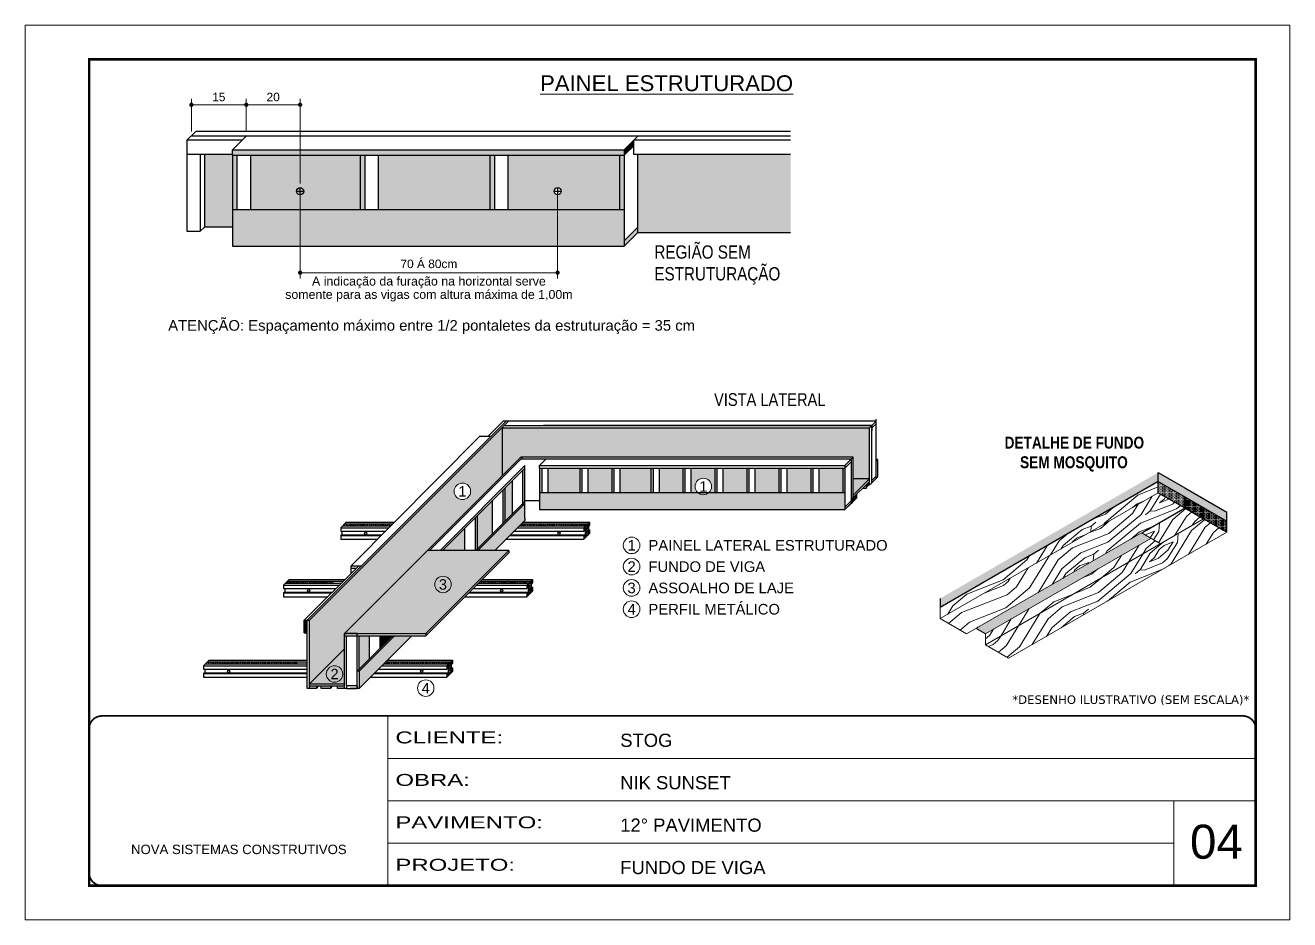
# Model space of a CAD drawing. Extents: x 1813 to 8067, y 422 to 2621.
# Drawn here: x 6568 to 8053, y 1571 to 2621 of the extents above; entities that cross this region are included whole.
import ezdxf
from ezdxf.enums import TextEntityAlignment as Align

# ---------------------------------------------------------------- set-up
doc = ezdxf.new("R2010")
doc.units = 0
doc.linetypes.add('CONTINUO', pattern=[0])
doc.linetypes.add('DASHED', pattern=[0.75, 0.5, -0.25])
for name, color, linetype, lineweight in [('CARIMBO', 255, 'Continuous', 9), ('Demarcação 1', 251, 'Continuous', 9), ('Folhas', 255, 'Continuous', 9), ('fundo', 100, 'Continuous', 9), ('Madeira', 126, 'Continuous', 18), ('SARRAFO DE PRESSAO', 251, 'DASHED', 9)]:
    doc.layers.add(name, color=color, linetype=linetype, lineweight=lineweight)
for name, color, linetype in [('COTA', 241, 'Continuous'), ('HACHURA MADEIRAS', 1, 'Continuous'), ('material do compensado', 7, 'Continuous'), ('texto', 7, 'Continuous')]:
    doc.layers.add(name, color=color, linetype=linetype)
doc.layers.add('Demarcação 2', color=7, linetype='Continuous', lineweight=9, true_color=0xe0e0e0)
doc.styles.add('ARIAL', font='arial.ttf')
doc.styles.add('CESAR1', font='arial.ttf', dxfattribs={"oblique": 15})
doc.styles.add('ROMANC', font='techb___.ttf', dxfattribs={"height": 2.5})
doc.styles.get("Standard").update_dxf_attribs({"font": 'arial.ttf'})
doc.styles.add('stylellllll', font='verdana.ttf', dxfattribs={"height": 2})
doc.styles.add('Tecnologia', font='')
doc.styles.add('texto', font='ARIALN.TTF')
doc.styles.get('Tecnologia').set_extended_font_data('Forgotten Futurist')
doc.dimstyles.new('1x', dxfattribs={"dimtxt": 10, "dimasz": 5, "dimexe": 7, "dimexo": 5, "dimgap": 4, "dimtad": 1, "dimdec": 1, "dimdsep": 46, "dimtxsty": 'Standard', "dimblk": 'DOT', "dimcen": 0.09, "dimclrd": 4, "dimclre": 4, "dimclrt": 2, "dimadec": 0, "dimazin": 2, "dimtfac": 1, "dimtdec": 1, "dimtmove": 0, "dimatfit": 3, "dimldrblk": 'DOT', "dimfxl": 1, "dimtolj": 1, "dimtzin": 0, "dimlwd": 9, "dimlwe": 9, "dimarcsym": 0})
pattern_1 = [(45, (4360.8015, 50259.9166), (0.99436891, 3.64601934), [4.6875, -0.9375, 0, -0.9375])]
pattern_2 = [(355, (-41765.87, -776.93), (111.07494, 93.20294), [5.12645, -97.40264]), (85, (-41721.89, -744.76), (-93.20294, 111.07494), [10.2529, -92.27619]), (40, (-41743.21, -753.18), (8.936, 102.13894), [7.24881, -21.74642, 7.24881, -14.497615, 50.751904, -43.50449]), (40, (-41771.43, -781.59), (8.936, 102.13894), [7.24983, -14.49967, 7.24983, -115.99871]), (40, (-41734.785, -774.504), (8.936, 102.13894), [7.24983, -137.7482]), (40, (-41725.02, -780.505), (8.936, 102.13894), [7.24983, -137.7482]), (40, (-41739.445, -768.95), (8.936, 102.13894), [7.24983, -137.7482]), (40, (-41744.105, -763.4), (8.936, 102.13894), [14.49967, -130.49838]), (40, (-41711.87, -689.03), (8.936, 102.13894), [14.49967, -130.49838]), (40, (-41753.87, -757.396), (8.936, 102.13894), [28.99933, -115.99871]), (40, (-41758.53, -751.84), (8.936, 102.13894), [28.99933, -115.99871]), (40, (-41689.46, -727.01), (8.936, 102.13894), [28.99933, -115.99871]), (40, (-41762.745, -741.18), (8.936, 102.13894), [21.7497, -123.24834]), (40, (-41781.83, -724.07), (8.936, 102.13894), [21.7497, -123.24834]), (40, (-41772.51, -735.18), (8.936, 102.13894), [21.7497, -123.24834]), (40, (-41703.44, -710.35), (8.936, 102.13894), [36.24951, -108.74853]), (40, (-41713.21, -704.35), (8.936, 102.13894), [36.24951, -108.74853]), (40, (-41705.23, -730.776), (8.936, 102.13894), [50.74931, -94.24873]), (21.56505, (-41754.766, -767.61), (102.138945, -8.936), [11.4631, -217.79893]), (21.56505, (-41731.657, -738.755), (102.138945, -8.936), [11.4631, -217.79893]), (21.56505, (-41737.658, -748.523), (102.138945, -8.936), [11.4631, -217.79893]), (21.56505, (-41760.766, -777.377), (102.138945, -8.936), [22.9262, -206.33583]), (21.56505, (-41736.317, -733.2), (102.138945, -8.936), [34.3893, -194.87273]), (21.56505, (-41746.084, -727.2), (102.138945, -8.936), [45.8524, -183.40963]), (21.56505, (-41755.85, -721.2), (102.138945, -8.936), [45.8524, -183.40963]), (21.56505, (-41768.49, -689.22), (102.138945, -8.936), [45.8524, -183.40963]), (21.56505, (-41769.385, -699.432), (102.138945, -8.936), [57.3155, -171.94653]), (21.56505, (-41765.17, -710.093), (102.138945, -8.936), [57.3155, -171.94653]), (58.43495, (-41732.997, -754.076), (8.936, 102.138945), [11.4631, -217.79893]), (58.43495, (-41749.21, -762.95), (8.936, 102.138945), [11.4631, -217.79893]), (58.43495, (-41765.873, -776.93), (8.936, 102.138945), [22.9262, -206.33583]), (58.43495, (-41733.89, -764.29), (8.936, 102.138945), [22.9262, -206.33583]), (58.43495, (-41776.534, -781.144), (8.936, 102.138945), [34.3893, -194.87273]), (58.43495, (-41786.748, -780.25), (8.936, 102.138945), [45.8524, -183.40963]), (58.43495, (-41694.376, -783.185), (8.936, 102.138945), [45.8524, -183.40963]), (58.43495, (-41729.23, -769.844), (8.936, 102.138945), [45.8524, -183.40963]), (58.43495, (-41709.697, -781.845), (8.936, 102.138945), [57.3155, -171.94653]), (58.43495, (-41719.464, -775.845), (8.936, 102.138945), [57.3155, -171.94653])]
pattern_3 = [(0, (-30873.356, -8530.8818), (0.82275303, 1.645506056), [0, -1.645506056])]

# ---------------------------------------------------------------- blocks, each defined once
blk = doc.blocks.new('9999999999')
at = {"color": 30, "linetype": 'CONTINUO'}
for p, q in [((98564.6, 34230.2), (98564.6, 34429.4)), ((98564.6, 34379.6), (99584, 34379.6)), ((98564.6, 34329.8), (99488, 34329.8)), ((99584, 34329.8), (99488, 34329.8)), ((99488, 34329.8), (99488, 34230.2)), ((98564.6, 34280), (99488, 34280))]:
    blk.add_line(p, q, dxfattribs=at)
at = {"color": 30, "linetype": 'CONTINUO', "const_width": 2}
blk.add_lwpolyline([(99584, 34230.2), (99584, 34414.4, 0.414214), (99569, 34429.4), (98229, 34429.4, 0.414214), (98214, 34414.4), (98214, 34245.2, 0.414214), (98229, 34230.2), (99584, 34230.2)], format="xyb", dxfattribs=at)
at = {"layer": 'Folhas'}
blk.add_lwpolyline([(98139, 34190.2), (99624, 34190.2), (99624, 35240.2), (98139, 35240.2)], close=True, dxfattribs=at)
at = {"layer": 'Folhas', "color": 30, "const_width": 3}
blk.add_lwpolyline([(98214, 34230.2), (99584, 34230.2), (99584, 35200.2), (98214, 35200.2)], close=True, dxfattribs=at)
at = {"color": 7, "linetype": 'Continuous', "ltscale": 5, "style": 'ARIAL'}
for s, height, p in [('STOG', 15.48, (98837.7, 34393.1)), ('NIK SUNSET', 15.48, (98837.7, 34343.3)), ('12° PAVIMENTO', 15.483, (98837.7, 34293.5)), ('NOVA SISTEMAS CONSTRUTIVOS', 11.059, (98263.2, 34267.2)), ('FUNDO DE VIGA', 15.483, (98837.7, 34243.7))]:
    blk.add_text(s, height=height, dxfattribs=at).set_placement(p)
at = {"layer": 'Folhas', "color": 7, "style": 'Tecnologia', "width": 1.5}
for s, p in [('CLIENTE:', (98573.7, 34397.2)), ('OBRA:', (98573.7, 34347.3)), ('PAVIMENTO:', (98573.7, 34297.5)), ('PROJETO:', (98573.7, 34247.7))]:
    blk.add_text(s, height=14, dxfattribs=at).set_placement(p)
blk = doc.blocks.new('_Dot')
at = {"color": 0, "linetype": 'ByBlock', "lineweight": -2}
blk.add_line((-0.5, 0), (-1, 0), dxfattribs=at)
at = {"color": 0, "linetype": 'ByBlock', "const_width": 0.5}
blk.add_lwpolyline([(-0.25, 0, 1), (0.25, 0, 1)], format="xyb", close=True, dxfattribs=at)
blk = doc.blocks.new('*D63')
at = {"layer": 'COTA', "color": 4, "lineweight": 9, "transparency": 16777216}
for p, q in [((6763.4, 2495.8), (6763.4, 2534.3)), ((6768.4, 2527.3), (6822.8, 2527.3)), ((6827.8, 2495.5), (6827.8, 2534.3))]:
    blk.add_line(p, q, dxfattribs=at)
at = {"layer": 'Defpoints', "color": 0, "transparency": 16777216}
for p in [(6827.8, 2527.3), (6763.4, 2490.8), (6827.8, 2490.5)]:
    blk.add_point(p, dxfattribs=at)
at = {"layer": 'COTA', "color": 4, "lineweight": 9, "transparency": 16777216, "xscale": 5, "yscale": 5, "zscale": 5, "rotation": 180}
blk.add_blockref('_Dot', (6763.4, 2527.3), dxfattribs=at)
at = {"layer": 'COTA', "color": 4, "lineweight": 9, "transparency": 16777216, "xscale": 5, "yscale": 5, "zscale": 5}
blk.add_blockref('_Dot', (6827.8, 2527.3), dxfattribs=at)
at = {"layer": 'COTA', "color": 2, "transparency": 16777216, "insert": (6795.6, 2536.4), "char_height": 10, "attachment_point": 5}
blk.add_mtext('\\A1;15', dxfattribs=at)
blk = doc.blocks.new('*D64')
at = {"layer": 'COTA', "color": 4, "lineweight": 9, "transparency": 16777216}
for p, q in [((6827.8, 2495.5), (6827.8, 2534.3)), ((6832.8, 2527.3), (6886.1, 2527.3)), ((6891.1, 2435), (6891.1, 2534.3))]:
    blk.add_line(p, q, dxfattribs=at)
at = {"layer": 'Defpoints', "color": 0, "transparency": 16777216}
for p in [(6891.1, 2527.3), (6827.8, 2490.5), (6891.1, 2430)]:
    blk.add_point(p, dxfattribs=at)
at = {"layer": 'COTA', "color": 4, "lineweight": 9, "transparency": 16777216, "xscale": 5, "yscale": 5, "zscale": 5, "rotation": 180}
blk.add_blockref('_Dot', (6827.8, 2527.3), dxfattribs=at)
at = {"layer": 'COTA', "color": 4, "lineweight": 9, "transparency": 16777216, "xscale": 5, "yscale": 5, "zscale": 5}
blk.add_blockref('_Dot', (6891.1, 2527.3), dxfattribs=at)
at = {"layer": 'COTA', "color": 2, "transparency": 16777216, "insert": (6859.4, 2536.4), "char_height": 10, "attachment_point": 5}
blk.add_mtext('\\A1;20', dxfattribs=at)
blk = doc.blocks.new('*D65')
at = {"layer": 'COTA', "color": 4, "lineweight": 9, "transparency": 16777216}
for p, q in [((6891.1, 2425), (6891.1, 2323.2)), ((7193.5, 2425), (7193.5, 2323.2)), ((6896.1, 2330.2), (7188.5, 2330.2))]:
    blk.add_line(p, q, dxfattribs=at)
at = {"layer": 'Defpoints', "color": 0, "transparency": 16777216}
for p in [(6891.1, 2430), (7193.5, 2430), (7193.5, 2330.2)]:
    blk.add_point(p, dxfattribs=at)
at = {"layer": 'COTA', "color": 4, "lineweight": 9, "transparency": 16777216, "xscale": 5, "yscale": 5, "zscale": 5, "rotation": 180}
blk.add_blockref('_Dot', (6891.1, 2330.2), dxfattribs=at)
at = {"layer": 'COTA', "color": 4, "lineweight": 9, "transparency": 16777216, "xscale": 5, "yscale": 5, "zscale": 5}
blk.add_blockref('_Dot', (7193.5, 2330.2), dxfattribs=at)
at = {"layer": 'COTA', "color": 2, "transparency": 16777216, "insert": (7042.3, 2340.5), "char_height": 10, "attachment_point": 5}
blk.add_mtext('\\A1;70 Á 80cm', dxfattribs=at)

msp = doc.modelspace()

# ---------------------------------------------------------------- hatches: boundary and pattern name
for points in [[(7282.99, 2479.25), (7282.99, 2485.62), (7271.64, 2474.37), (7271.64, 2467.99)], [(7114.04, 2404.28), (7119.37, 2404.28), (7119.37, 2467.99), (7114.04, 2467.99)], [(7559.89, 2080.93), (7559.89, 2085.13), (7555.67, 2080.93), (7555.67, 2076.74)], [(7544.73, 2070.08), (7538.75, 2064.15), (7538.75, 2059.96), (7544.73, 2065.89)], [(6899.5, 1922.11), (6895.84, 1922.11), (6895.84, 1907.25), (6899.5, 1907.25)]]:
    msp.add_hatch(color=256).paths.add_polyline_path(points)
at = {"linetype": 'ByBlock', "ltscale": 2}
for points in [[(6811.47, 2404.28), (6816.8, 2404.28), (6816.8, 2467.88), (6811.47, 2467.88)], [(7271.64, 2474.37), (6811.58, 2474.37), (6811.58, 2467.99), (7271.64, 2467.99)], [(6961.66, 2404.28), (6966.98, 2404.28), (6966.98, 2467.88), (6961.66, 2467.88)], [(7569.52, 2110.72), (7567.51, 2110.72), (7567.51, 2108.49)], [(7152.61, 2056.78), (7154.96, 2059.14), (7154.96, 2100.58), (7152.61, 2098.22)], [(7172.26, 2072.02), (7174.7, 2072.02), (7174.7, 2100.74), (7172.26, 2100.74)], [(7219.53, 2072.02), (7221.97, 2072.02), (7221.97, 2100.74), (7219.53, 2100.74)], [(7257.07, 2072.02), (7259.51, 2072.02), (7259.51, 2100.74), (7257.07, 2100.74)], [(7303, 2072.02), (7305.44, 2072.02), (7305.44, 2100.74), (7303, 2100.74)], [(7340.53, 2072.02), (7342.97, 2072.02), (7342.97, 2100.74), (7340.53, 2100.74)], [(7378.07, 2072.02), (7380.5, 2072.02), (7380.5, 2100.74), (7378.07, 2100.74)], [(7415.6, 2072.02), (7418.04, 2072.02), (7418.04, 2100.74), (7415.6, 2100.74)], [(7453.13, 2072.02), (7455.57, 2072.02), (7455.57, 2100.74), (7453.13, 2100.74)], [(7490.67, 2072.02), (7493.1, 2072.02), (7493.1, 2100.74), (7490.67, 2100.74)], [(7528.2, 2072.02), (7530.64, 2072.02), (7530.64, 2100.74), (7528.2, 2100.74)], [(7129.27, 2035.92), (7131.62, 2038.28), (7131.62, 2077.57), (7129.27, 2075.22)], [(7152.71, 2056.89), (7152.71, 2059.37), (7099.32, 2005.97), (7099.32, 2004.08), (7099.91, 2004.08)], [(7099.21, 2044.83), (7096.86, 2042.48), (7096.86, 2003.98), (7099.21, 2003.98)], [(7002.04, 1903.96), (6999.48, 1903.96), (6958.02, 1862.5), (6960.59, 1862.5)], [(6984.84, 1889.31), (6987.19, 1891.67), (6987.19, 1903.85), (6984.84, 1903.85)]]:
    msp.add_hatch(color=256, dxfattribs=at).paths.add_polyline_path(points)
h = msp.add_hatch(color=256)
h.paths.add_polyline_path([(7271.64, 2367.74), (7271.64, 2361.36), (7287.86, 2377.45), (7287.86, 2383.83)])
h.paths.add_polyline_path([(7266.31, 2404.28), (7271.64, 2404.28), (7271.64, 2467.99), (7266.31, 2467.99)])
at = {"linetype": 'Continuous', "ltscale": 1.5}
h = msp.add_hatch(dxfattribs=at)
h.set_pattern_fill('ANSI36', color=256, scale=15, style=0)
h.set_pattern_definition(pattern_1)
h.paths.add_polyline_path([(6943.27, 2035.41), (6940.76, 2032.9), (6997.33, 2032.9), (6999.82, 2035.41)])
h = msp.add_hatch(dxfattribs=at)
h.set_pattern_fill('ANSI36', color=256, scale=15, style=0)
h.set_pattern_definition(pattern_1)
h.paths.add_polyline_path([(7228.96, 2035.41), (7151.23, 2035.41), (7148.72, 2032.9), (7226.45, 2032.9)])
h.paths.add_polyline_path([(7228.96, 2035.41), (7226.45, 2032.9), (7226.45, 2019.29), (7228.96, 2021.79)])
h = msp.add_hatch(dxfattribs=at)
h.set_pattern_fill('ANSI36', color=256, scale=15, style=0)
h.set_pattern_definition(pattern_1)
h.paths.add_polyline_path([(6876.29, 1968.04), (6873.78, 1965.53), (6930.35, 1965.53), (6932.84, 1968.04)])
h = msp.add_hatch(dxfattribs=at)
h.set_pattern_fill('ANSI36', color=256, scale=15, style=0)
h.set_pattern_definition(pattern_1)
h.paths.add_polyline_path([(7161.98, 1968.04), (7159.47, 1965.53), (7159.47, 1951.92), (7161.98, 1954.42)])
h.paths.add_polyline_path([(7102.97, 1968.04), (7100.47, 1965.53), (7159.47, 1965.53), (7161.98, 1968.04)])
h = msp.add_hatch(dxfattribs=at)
h.set_pattern_fill('ANSI36', color=256, scale=15, style=0)
h.set_pattern_definition(pattern_1)
h.paths.add_polyline_path([(6782.22, 1873.41), (6779.71, 1870.91), (6887.18, 1870.91), (6887.18, 1873.41)])
h = msp.add_hatch(dxfattribs=at)
h.set_pattern_fill('ANSI36', color=256, scale=15, style=0)
h.set_pattern_definition(pattern_1)
h.paths.add_polyline_path([(7067.91, 1873.41), (7065.4, 1870.91), (7065.4, 1857.3), (7067.91, 1859.8)])
h.paths.add_polyline_path([(6991.8, 1873.41), (6989.3, 1870.91), (7065.4, 1870.91), (7067.91, 1873.41)])
at = {"linetype": 'ByBlock', "ltscale": 2}
h = msp.add_hatch(color=256, dxfattribs=at)
h.paths.add_polyline_path([(6910.29, 1845.12), (6902.07, 1845.12), (6902.07, 1842.2), (6910.29, 1842.2)])
h.paths.add_polyline_path([(6926.59, 1845.12), (6915.8, 1845.12), (6915.8, 1842.2), (6926.59, 1842.2)])
h.paths.add_polyline_path([(6943.14, 1845.12), (6934.92, 1845.12), (6934.92, 1842.2), (6943.14, 1842.2)])
at = {"layer": 'Demarcação 1'}
h = msp.add_hatch(color=256, dxfattribs=at)
h.paths.add_polyline_path([(6921.8, 1859.02, 1), (6941.15, 1859.02, 1)], flags=17)
h.paths.add_polyline_path([(6943.14, 1906.72), (7128.18, 2091.76), (7128.18, 2148.23), (7128.18, 2148.23), (6902.07, 1922.12), (6902.07, 1847.69), (6943.14, 1888.75)])
h.paths.add_polyline_path([(7071.99, 2073.55, -1), (7091.35, 2073.55, -1)], flags=16)
h.paths.add_polyline_path([(6923.6, 1849.77), (6939.35, 1849.77), (6939.35, 1868.32), (6923.6, 1868.32)], flags=24)
h.paths.add_polyline_path([(7073.79, 2064.3), (7089.55, 2064.3), (7089.55, 2082.86), (7073.79, 2082.86)], flags=24)
for points in [[(7128.18, 2091.76), (7150.11, 2113.7), (7540.68, 2113.7), (7540.68, 2088.07), (7559.89, 2088.07), (7559.89, 2148.23), (7128.18, 2148.23)], [(7540.68, 2088.07), (7540.68, 2069.02), (7559.89, 2088.07)]]:
    msp.add_hatch(color=256, dxfattribs=at).paths.add_polyline_path(points)
h = msp.add_hatch(color=256, dxfattribs=at)
h.paths.add_polyline_path([(6902.07, 1847.69), (6943.14, 1847.69), (6943.14, 1888.75)])
h.paths.add_polyline_path([(6921.8, 1859.02, -1), (6941.15, 1859.02, -1)], flags=16)
h.paths.add_polyline_path([(6923.6, 1849.77), (6939.35, 1849.77), (6939.35, 1868.32), (6923.6, 1868.32)], flags=24)
at = {"layer": 'Demarcação 2'}
for points in [[(6811.58, 2467.99), (6811.58, 2467.99), (6811.58, 2467.99), (6811.58, 2469.05), (6778.59, 2469.05), (6778.59, 2383.83), (6811.58, 2383.83)], [(6833.13, 2404.28), (6961.77, 2404.28), (6961.77, 2467.99), (6833.13, 2467.99)], [(6983.32, 2404.28), (7114.04, 2404.28), (7114.04, 2467.99), (6983.32, 2467.99)], [(7287.86, 2469.05), (7287.86, 2377.45), (7467.14, 2377.45), (7467.14, 2469.05)], [(7271.64, 2404.28), (6811.58, 2404.28), (6811.58, 2367.74), (6811.58, 2361.36), (7271.64, 2361.36)], [(7182.23, 2072.02), (7219.64, 2072.02), (7219.64, 2100.84), (7182.23, 2100.84)], [(7229.51, 2072.02), (7257.17, 2072.02), (7257.17, 2100.84), (7229.51, 2100.84)], [(7267.04, 2072.02), (7303.11, 2072.02), (7303.11, 2100.84), (7267.04, 2100.84)], [(7312.97, 2072.02), (7340.64, 2072.02), (7340.64, 2100.84), (7312.97, 2100.84)], [(7388.04, 2072.02), (7415.71, 2072.02), (7415.71, 2100.84), (7388.04, 2100.84)], [(7425.57, 2072.02), (7453.24, 2072.02), (7453.24, 2100.84), (7425.57, 2100.84)], [(7463.11, 2072.02), (7490.77, 2072.02), (7490.77, 2100.84), (7463.11, 2100.84)], [(7500.64, 2072.02), (7528.31, 2072.02), (7528.31, 2100.84), (7500.64, 2100.84)], [(7131.73, 2038.38), (7140.39, 2047.05), (7140.39, 2086.01), (7131.73, 2077.34)], [(7530.74, 2072.02), (7371.08, 2072.02, -0.3830345), (7358.15, 2072.02), (7172.36, 2072.02), (7172.36, 2052.02), (7530.74, 2052.02)], [(7099.32, 2005.97), (7117.05, 2023.71), (7117.05, 2062.67), (7099.32, 2044.94)], [(7155.07, 2042.16), (7155.07, 2059.24), (7099.91, 2004.08), (7119.91, 2004.08), (7155.06, 2039.24)], [(7058.47, 2004.08), (7084.65, 2004.08), (7084.65, 2030.26)], [(6960.37, 1864.85), (6972.62, 1877.1), (6972.62, 1903.96), (6960.37, 1903.96)], [(7022.34, 1903.96), (7016.86, 1903.96), (7002.04, 1903.96), (6960.59, 1862.5), (6960.59, 1842.2)], [(6987.29, 1891.77), (6999.48, 1903.96), (6987.29, 1903.96)]]:
    msp.add_hatch(color=256, dxfattribs=at).paths.add_polyline_path(points)
h = msp.add_hatch(color=256, dxfattribs=at)
h.paths.add_polyline_path([(7189.36, 2425.81, -1), (7197.73, 2425.81, -1)], flags=16)
h.paths.add_polyline_path([(7135.59, 2404.28), (7266.31, 2404.28), (7266.31, 2467.99), (7135.59, 2467.99)])
h = msp.add_hatch(color=256, dxfattribs=at)
h.paths.add_polyline_path([(7374.29, 2079.22, -1), (7354.93, 2079.22, -1)], flags=16)
h.paths.add_polyline_path([(7356.73, 2069.97), (7372.49, 2069.97), (7372.49, 2088.52), (7356.73, 2088.52)], flags=24)
h.paths.add_polyline_path([(7350.51, 2072.02), (7378.17, 2072.02), (7378.17, 2100.84), (7350.51, 2100.84)])
h = msp.add_hatch(color=256, dxfattribs=at)
h.paths.add_polyline_path([(6943.14, 1906.72), (6945.7, 1906.72), (6958.02, 1906.72), (7038.77, 1906.72), (7136.14, 2004.08), (7040.5, 2004.08)])
h.paths.add_polyline_path([(7050.88, 1954.71), (7066.74, 1954.71), (7066.74, 1973.59), (7050.88, 1973.59)], flags=24)
at = {"layer": 'fundo'}
h = msp.add_hatch(color=252, dxfattribs=at)
h.dxf.hatch_style = 1
h.paths.add_polyline_path([(7642.79, 1947.74), (7642.79, 1937.08), (7898.94, 2084.97), (7898.94, 2095.62)])
h = msp.add_hatch(color=252, dxfattribs=at)
h.dxf.hatch_style = 1
h.paths.add_polyline_path([(7930.01, 2077.68), (7898.94, 2095.62), (7898.94, 2084.97), (7930.01, 2067.03), (7979.35, 2038.54), (7979.35, 2049.2)])
h = msp.add_hatch(color=252, dxfattribs=at)
h.dxf.hatch_style = 1
h.paths.add_polyline_path([(7890.3, 2018.23), (7879.93, 2024.21), (7879.93, 2025.09), (7685.15, 1912.63), (7696.07, 1906.32)])
at = {"layer": 'HACHURA MADEIRAS'}
h = msp.add_hatch(dxfattribs=at)
h.set_pattern_fill('DOTS', scale=1.036539)
h.set_pattern_definition(pattern_3)
h.paths.add_polyline_path([(7930.01, 2054), (7930.01, 2067.03), (7898.94, 2084.97), (7898.94, 2071.95)])
h = msp.add_hatch(dxfattribs=at)
h.set_pattern_fill('DOTS', scale=1.036539)
h.set_pattern_definition(pattern_3)
h.paths.add_polyline_path([(7930.77, 2066.59), (7930.77, 2053.57), (7951.91, 2041.36), (7951.91, 2054.38)])
h = msp.add_hatch(dxfattribs=at)
h.set_pattern_fill('DOTS', scale=1.036539)
h.set_pattern_definition(pattern_3)
h.paths.add_polyline_path([(7952.21, 2054.21), (7952.21, 2041.19), (7979.35, 2025.52), (7979.35, 2038.54)])
at = {"layer": 'Madeira'}
h = msp.add_hatch(dxfattribs=at)
h.set_pattern_fill('PATRON00077', color=256, scale=102.529099, angle=355, pattern_type=2)
h.set_pattern_definition(pattern_2)
h.paths.add_polyline_path([(7642.79, 1937.08), (7642.79, 1924.06), (7898.94, 2071.95), (7898.94, 2084.97)])
h = msp.add_hatch(dxfattribs=at)
h.set_pattern_fill('PATRON00077', color=256, scale=102.529099, angle=355, pattern_type=2)
h.set_pattern_definition([(355, (-10663.36, -70017.5), (111.07494, 93.20294), [5.12645, -97.40264]), (85, (-10619.37, -69985.33), (-93.20294, 111.07494), [10.25291, -92.27619]), (40, (-10640.69, -69993.75), (8.936, 102.138945), [7.248807, -21.74642, 7.248807, -14.497615, 50.751904, -43.504487]), (40, (-10668.91, -70022.16), (8.936, 102.138945), [7.24983, -14.499665, 7.24983, -115.99871]), (40, (-10632.27, -70015.074), (8.936, 102.138945), [7.24983, -137.74821]), (40, (-10622.5, -70021.074), (8.936, 102.138945), [7.24983, -137.74821]), (40, (-10636.93, -70009.52), (8.936, 102.138945), [7.24983, -137.74821]), (40, (-10641.59, -70003.966), (8.936, 102.138945), [14.49967, -130.49838]), (40, (-10609.35, -69929.596), (8.936, 102.138945), [14.49967, -130.49838]), (40, (-10651.354, -69997.966), (8.936, 102.138945), [28.99933, -115.99871]), (40, (-10656.014, -69992.41), (8.936, 102.138945), [28.99933, -115.99871]), (40, (-10586.94, -69967.58), (8.936, 102.138945), [28.99933, -115.99871]), (40, (-10660.23, -69981.75), (8.936, 102.138945), [21.7497, -123.24834]), (40, (-10679.315, -69964.64), (8.936, 102.138945), [21.7497, -123.24834]), (40, (-10669.995, -69975.75), (8.936, 102.138945), [21.7497, -123.24834]), (40, (-10600.92, -69950.92), (8.936, 102.138945), [36.24951, -108.74853]), (40, (-10610.69, -69944.92), (8.936, 102.138945), [36.24951, -108.74853]), (40, (-10602.71, -69971.345), (8.936, 102.138945), [50.74931, -94.24873]), (21.56505, (-10652.248, -70008.18), (102.138945, -8.936), [11.4631, -217.79893]), (21.56505, (-10629.14, -69979.325), (102.138945, -8.936), [11.4631, -217.79893]), (21.56505, (-10635.14, -69989.092), (102.138945, -8.936), [11.4631, -217.79893]), (21.56505, (-10658.25, -70017.947), (102.138945, -8.936), [22.9262, -206.33583]), (21.56505, (-10633.8, -69973.77), (102.138945, -8.936), [34.3893, -194.87273]), (21.56505, (-10643.566, -69967.77), (102.138945, -8.936), [45.8524, -183.40963]), (21.56505, (-10653.333, -69961.77), (102.138945, -8.936), [45.8524, -183.40963]), (21.56505, (-10665.973, -69929.79), (102.138945, -8.936), [45.8524, -183.40963]), (21.56505, (-10666.867, -69940), (102.138945, -8.936), [57.31551, -171.94653]), (21.56505, (-10662.654, -69950.663), (102.138945, -8.936), [57.31551, -171.94653]), (58.43495, (-10630.48, -69994.646), (8.936, 102.138945), [11.4631, -217.79893]), (58.43495, (-10646.694, -70003.52), (8.936, 102.138945), [11.4631, -217.79893]), (58.43495, (-10663.355, -70017.5), (8.936, 102.138945), [22.9262, -206.33583]), (58.43495, (-10631.373, -70004.86), (8.936, 102.138945), [22.9262, -206.33583]), (58.43495, (-10674.016, -70021.713), (8.936, 102.138945), [34.3893, -194.87273]), (58.43495, (-10684.23, -70020.82), (8.936, 102.138945), [45.8524, -183.40963]), (58.43495, (-10591.86, -70023.755), (8.936, 102.138945), [45.8524, -183.40963]), (58.43495, (-10626.713, -70010.414), (8.936, 102.138945), [45.8524, -183.40963]), (58.43495, (-10607.18, -70022.415), (8.936, 102.138945), [57.31551, -171.94653]), (58.43495, (-10616.946, -70016.414), (8.936, 102.138945), [57.31551, -171.94653])])
h.paths.add_polyline_path([(7642.79, 1924.06), (7673.87, 1906.12), (7930.01, 2054), (7898.94, 2071.95)])
h = msp.add_hatch(dxfattribs=at)
h.set_pattern_fill('PATRON00077', color=256, scale=102.529099, angle=355, pattern_type=2)
h.set_pattern_definition([(355, (-41787.84, -764.19), (111.07494, 93.20294), [5.12645, -97.40264]), (85, (-41743.85, -732.02), (-93.20294, 111.07494), [10.2529, -92.27619]), (40, (-41765.175, -740.44), (8.936, 102.13894), [7.24881, -21.74642, 7.24881, -14.497615, 50.751904, -43.50449]), (40, (-41793.39, -768.85), (8.936, 102.13894), [7.24983, -14.49967, 7.24983, -115.99871]), (40, (-41756.75, -761.765), (8.936, 102.13894), [7.24983, -137.7482]), (40, (-41746.98, -767.765), (8.936, 102.13894), [7.24983, -137.7482]), (40, (-41761.41, -756.21), (8.936, 102.13894), [7.24983, -137.7482]), (40, (-41766.07, -750.66), (8.936, 102.13894), [14.49967, -130.49838]), (40, (-41733.83, -676.29), (8.936, 102.13894), [14.49967, -130.49838]), (40, (-41775.836, -744.66), (8.936, 102.13894), [28.99933, -115.99871]), (40, (-41780.496, -739.1), (8.936, 102.13894), [28.99933, -115.99871]), (40, (-41711.425, -714.27), (8.936, 102.13894), [28.99933, -115.99871]), (40, (-41784.71, -728.44), (8.936, 102.13894), [21.7497, -123.24834]), (40, (-41803.8, -711.334), (8.936, 102.13894), [21.7497, -123.24834]), (40, (-41794.48, -722.44), (8.936, 102.13894), [21.7497, -123.24834]), (40, (-41725.406, -697.61), (8.936, 102.13894), [36.24951, -108.74853]), (40, (-41735.17, -691.61), (8.936, 102.13894), [36.24951, -108.74853]), (40, (-41727.19, -718.036), (8.936, 102.13894), [50.74931, -94.24873]), (21.56505, (-41776.73, -754.87), (102.138945, -8.936), [11.4631, -217.79893]), (21.56505, (-41753.62, -726.016), (102.138945, -8.936), [11.4631, -217.79893]), (21.56505, (-41759.62, -735.783), (102.138945, -8.936), [11.4631, -217.79893]), (21.56505, (-41782.73, -764.64), (102.138945, -8.936), [22.9262, -206.33583]), (21.56505, (-41758.28, -720.462), (102.138945, -8.936), [34.3893, -194.87273]), (21.56505, (-41768.05, -714.46), (102.138945, -8.936), [45.8524, -183.40963]), (21.56505, (-41777.816, -708.46), (102.138945, -8.936), [45.8524, -183.40963]), (21.56505, (-41790.456, -676.48), (102.138945, -8.936), [45.8524, -183.40963]), (21.56505, (-41791.35, -686.693), (102.138945, -8.936), [57.3155, -171.94653]), (21.56505, (-41787.136, -697.354), (102.138945, -8.936), [57.3155, -171.94653]), (58.43495, (-41754.96, -741.337), (8.936, 102.138945), [11.4631, -217.79893]), (58.43495, (-41771.176, -750.21), (8.936, 102.138945), [11.4631, -217.79893]), (58.43495, (-41787.837, -764.19), (8.936, 102.138945), [22.9262, -206.33583]), (58.43495, (-41755.855, -751.55), (8.936, 102.138945), [22.9262, -206.33583]), (58.43495, (-41798.5, -768.404), (8.936, 102.138945), [34.3893, -194.87273]), (58.43495, (-41808.71, -767.51), (8.936, 102.138945), [45.8524, -183.40963]), (58.43495, (-41716.34, -770.446), (8.936, 102.138945), [45.8524, -183.40963]), (58.43495, (-41751.195, -757.105), (8.936, 102.138945), [45.8524, -183.40963]), (58.43495, (-41731.66, -769.106), (8.936, 102.138945), [57.3155, -171.94653]), (58.43495, (-41741.43, -763.105), (8.936, 102.138945), [57.3155, -171.94653])])
h.paths.add_polyline_path([(7901.07, 2012.01), (7951.91, 2041.36), (7930.25, 2053.93), (7879.93, 2024.21)])
h = msp.add_hatch(dxfattribs=at)
h.set_pattern_fill('PATRON00077', color=256, scale=102.529099, angle=355, pattern_type=2)
h.set_pattern_definition(pattern_2)
h.paths.add_polyline_path([(7723.22, 1877.64), (7979.35, 2025.52), (7952.21, 2041.19), (7696.16, 1893.36)])
h = msp.add_hatch(dxfattribs=at)
h.set_pattern_fill('PATRON00077', color=256, scale=102.529099, angle=355, pattern_type=2)
h.set_pattern_definition(pattern_2)
h.paths.add_polyline_path([(7901.44, 2011.8), (7890.16, 2018.31), (7696, 1906.29), (7696.07, 1893.3)])

# ---------------------------------------------------------------- linework, layer by layer
at = {"linetype": 'ByBlock', "ltscale": 2}
for p, q in [((6758.16, 2485.62), (6768.6, 2496.06)), ((6758.16, 2485.62), (6758.16, 2469.05)), ((6827.81, 2490.46), (6811.58, 2474.37)), ((7287.86, 2490.46), (7271.64, 2474.37)), ((7282.99, 2469.05), (7282.99, 2485.62)), ((6758.16, 2469.05), (6758.16, 2379)), ((6773.76, 2469.05), (6773.76, 2379)), ((6778.59, 2469.05), (6778.59, 2383.83)), ((6811.58, 2474.37), (7271.64, 2474.37)), ((6811.58, 2467.99), (6811.58, 2474.37)), ((6811.58, 2467.99), (6811.58, 2361.36)), ((6811.58, 2467.99), (6811.58, 2367.74)), ((6811.58, 2467.99), (7271.64, 2467.99)), ((6816.91, 2467.99), (6816.91, 2404.28)), ((6833.13, 2404.28), (6833.13, 2467.99)), ((6961.77, 2467.99), (6961.77, 2404.28)), ((6967.09, 2467.99), (6967.09, 2404.28)), ((6983.32, 2404.28), (6983.32, 2467.99)), ((7114.04, 2467.99), (7114.04, 2404.28)), ((7119.37, 2467.99), (7119.37, 2404.28)), ((7135.59, 2404.28), (7135.59, 2467.99)), ((7266.31, 2467.99), (7266.31, 2404.28)), ((7282.99, 2479.25), (7271.64, 2467.99)), ((7271.64, 2474.37), (7271.64, 2361.36)), ((7287.86, 2377.45), (7287.86, 2469.05)), ((6773.76, 2379), (6778.59, 2383.83)), ((6811.58, 2383.83), (6778.59, 2383.83)), ((6811.58, 2383.83), (6778.59, 2383.83)), ((7287.86, 2383.83), (7271.64, 2367.74)), ((7287.86, 2377.45), (7271.64, 2361.36)), ((7567.51, 2152.93), (7562.46, 2147.92)), ((7043.07, 2004.08), (7152.68, 2113.7)), ((7179.79, 2111.13), (7172.36, 2103.76)), ((7538.17, 2111.13), (7530.74, 2103.76)), ((7538.17, 2111.13), (7540.68, 2113.7)), ((7538.17, 2111.13), (7538.17, 2059.39)), ((7567.51, 2108.49), (7569.52, 2110.72)), ((7569.52, 2110.72), (7567.51, 2110.72)), ((7569.52, 2090.72), (7569.52, 2110.72)), ((7152.71, 2056.89), (7152.71, 2098.33)), ((7155.07, 2042.16), (7155.07, 2100.68)), ((7172.36, 2103.76), (7530.74, 2103.76)), ((7172.36, 2100.85), (7172.36, 2103.76)), ((7172.36, 2100.85), (7172.36, 2052.02)), ((7172.36, 2100.85), (7172.36, 2072.02)), ((7172.36, 2100.84), (7530.74, 2100.84)), ((7174.8, 2100.85), (7174.8, 2072.02)), ((7182.23, 2072.02), (7182.23, 2100.85)), ((7219.64, 2100.85), (7219.64, 2072.02)), ((7222.08, 2100.85), (7222.08, 2072.02)), ((7229.51, 2072.02), (7229.51, 2100.85)), ((7257.17, 2100.85), (7257.17, 2072.02)), ((7259.61, 2100.85), (7259.61, 2072.02)), ((7267.04, 2072.02), (7267.04, 2100.85)), ((7303.11, 2100.85), (7303.11, 2072.02)), ((7305.54, 2100.85), (7305.54, 2072.02)), ((7312.97, 2072.02), (7312.97, 2100.85)), ((7340.64, 2100.84), (7340.64, 2072.02)), ((7343.08, 2100.84), (7343.08, 2072.02)), ((7350.51, 2072.02), (7350.51, 2100.84)), ((7378.17, 2100.84), (7378.17, 2072.02)), ((7380.61, 2100.84), (7380.61, 2072.02)), ((7388.04, 2072.02), (7388.04, 2100.84)), ((7415.71, 2100.84), (7415.71, 2072.02)), ((7418.14, 2100.84), (7418.14, 2072.02)), ((7425.57, 2072.02), (7425.57, 2100.84)), ((7453.24, 2100.84), (7453.24, 2072.02)), ((7455.68, 2100.84), (7455.68, 2072.02)), ((7463.11, 2072.02), (7463.11, 2100.84)), ((7490.77, 2100.84), (7490.77, 2072.02)), ((7493.21, 2100.84), (7493.21, 2072.02)), ((7500.64, 2072.02), (7500.64, 2100.84)), ((7528.31, 2100.84), (7528.31, 2072.02)), ((7538.17, 2108.21), (7530.74, 2100.84)), ((7530.74, 2103.76), (7530.74, 2100.84)), ((7530.74, 2100.84), (7530.74, 2052.02)), ((7140.39, 2047.05), (7140.39, 2086.01)), ((7567.51, 2088.49), (7559.89, 2080.93)), ((7567.51, 2088.49), (7569.52, 2090.72)), ((7129.37, 2036.03), (7129.37, 2075.33)), ((7131.73, 2038.38), (7131.73, 2077.68)), ((7544.73, 2065.89), (7534.35, 2055.59)), ((7155.07, 2061.72), (7097.43, 2004.08)), ((7117.05, 2023.71), (7117.05, 2063.01)), ((7172.36, 2062.31), (7155.07, 2062.31)), ((7538.17, 2062.31), (7530.74, 2054.94)), ((7538.17, 2059.39), (7530.74, 2052.02)), ((7540.68, 2061.88), (7538.17, 2059.39)), ((6943.27, 2035.41), (6999.82, 2035.41)), ((6945.34, 2037.47), (7001.88, 2037.47)), ((7096.97, 2004.08), (7096.97, 2042.58)), ((7099.32, 2004.08), (7099.32, 2044.94)), ((7151.23, 2035.41), (7228.96, 2035.41)), ((7153.3, 2037.47), (7231.03, 2037.47)), ((7155.07, 2042.16), (7155.06, 2039.24)), ((7228.96, 2035.41), (7228.96, 2021.79)), ((7229.58, 2035.12), (7229.58, 2023.19)), ((7230.4, 2035.94), (7230.4, 2032.66)), ((6938.7, 2030.83), (6938.7, 2026.64)), ((6938.7, 2030.83), (6981.94, 2030.83)), ((6938.7, 2030.83), (6995.27, 2030.83)), ((6938.7, 2026.64), (6991.11, 2026.64)), ((6938.7, 2021.77), (6986.26, 2021.77)), ((6939.33, 2022.41), (6986.9, 2022.41)), ((6940.14, 2026.64), (6940.14, 2022.41)), ((6940.76, 2032.9), (6997.33, 2032.9)), ((7137.59, 2021.77), (7224.38, 2021.77)), ((7138.23, 2022.41), (7225.02, 2022.41)), ((7142.46, 2026.64), (7224.38, 2026.64)), ((7146.65, 2030.83), (7224.38, 2030.83)), ((7148.72, 2032.9), (7226.45, 2032.9)), ((7224.38, 2030.83), (7224.38, 2026.64)), ((7225.02, 2030.56), (7225.02, 2027.28)), ((7225.83, 2031.36), (7225.83, 2019.44)), ((7226.45, 2032.9), (7226.45, 2019.29)), ((7229.58, 2032.66), (7230.4, 2032.66)), ((7229.58, 2028.41), (7231.03, 2028.41)), ((7229.58, 2027.79), (7230.4, 2027.79)), ((7229.58, 2024.01), (7230.4, 2024.01)), ((7230.4, 2027.79), (7230.4, 2024.01)), ((6938.7, 2017.22), (6968.41, 2017.22)), ((6938.7, 2017.22), (6981.74, 2017.22)), ((7133.04, 2017.22), (7224.38, 2017.22)), ((7225.02, 2019.44), (7225.83, 2019.44)), ((7136.26, 2004.08), (7136.26, 2001.32)), ((6950.84, 1977.11), (6950.84, 1986.13)), ((6950.84, 1983.21), (6956.94, 1983.21)), ((6871.72, 1963.46), (6914.96, 1963.46)), ((6871.72, 1963.46), (6937.18, 1963.46)), ((6871.72, 1963.46), (6871.72, 1959.27)), ((6873.78, 1965.53), (6939.25, 1965.53)), ((6876.29, 1968.04), (6941.76, 1968.04)), ((6878.36, 1970.1), (6943.83, 1970.1)), ((7098.38, 1963.46), (7157.41, 1963.46)), ((7100.45, 1965.53), (7159.47, 1965.53)), ((7102.96, 1968.04), (7161.98, 1968.04)), ((7105.03, 1970.1), (7164.05, 1970.1)), ((7157.41, 1963.46), (7157.41, 1959.27)), ((7158.04, 1963.19), (7158.04, 1959.91)), ((7158.85, 1963.99), (7158.85, 1952.07)), ((7159.47, 1965.53), (7159.47, 1951.92)), ((7161.98, 1968.04), (7161.98, 1954.42)), ((7162.6, 1967.75), (7162.6, 1955.82)), ((7162.6, 1965.29), (7163.42, 1965.29)), ((7162.6, 1961.04), (7164.05, 1961.04)), ((7162.6, 1960.42), (7163.42, 1960.42)), ((7163.42, 1968.57), (7163.42, 1965.29)), ((7163.42, 1960.42), (7163.42, 1956.64)), ((6871.72, 1959.27), (6932.99, 1959.27)), ((6871.72, 1954.4), (6928.12, 1954.4)), ((6871.72, 1949.85), (6901.43, 1949.85)), ((6871.72, 1949.85), (6923.57, 1949.85)), ((6872.35, 1955.04), (6928.76, 1955.04)), ((6873.16, 1959.27), (6873.16, 1955.04)), ((7084.77, 1949.85), (7157.41, 1949.85)), ((7089.32, 1954.4), (7157.41, 1954.4)), ((7089.96, 1955.04), (7158.04, 1955.04)), ((7094.19, 1959.27), (7157.41, 1959.27)), ((7158.04, 1952.07), (7158.85, 1952.07)), ((7162.6, 1956.64), (7163.42, 1956.64)), ((6895.84, 1907.25), (6895.84, 1922.11)), ((6899.5, 1922.12), (6902.07, 1922.12)), ((6895.84, 1907.25), (6899.5, 1907.25)), ((6943.14, 1906.72), (6945.7, 1906.72)), ((6948.92, 1903.96), (7016.86, 1903.96)), ((6958.02, 1845.12), (6958.02, 1903.96)), ((6960.37, 1864.85), (6960.37, 1903.82)), ((6972.62, 1877.1), (6972.62, 1903.96)), ((6984.94, 1889.42), (6984.94, 1903.96)), ((6987.29, 1891.77), (6987.29, 1903.96)), ((7038.77, 1906.72), (7038.77, 1903.96)), ((6782.22, 1873.41), (6899.5, 1873.41)), ((6784.29, 1875.48), (6899.5, 1875.48)), ((6991.8, 1873.41), (7067.91, 1873.41)), ((6993.87, 1875.48), (7069.97, 1875.48)), ((7067.91, 1873.41), (7067.91, 1859.8)), ((7068.53, 1873.12), (7068.53, 1861.2)), ((7069.35, 1873.94), (7069.35, 1870.67)), ((6777.64, 1868.84), (6873.85, 1868.84)), ((6777.64, 1868.84), (6899.5, 1868.84)), ((6777.64, 1868.84), (6777.64, 1864.65)), ((6777.64, 1864.65), (6899.5, 1864.65)), ((6777.64, 1859.78), (6899.5, 1859.78)), ((6778.28, 1860.42), (6899.5, 1860.42)), ((6779.09, 1864.65), (6779.09, 1860.42)), ((6779.71, 1870.91), (6899.5, 1870.91)), ((6978.17, 1859.78), (7063.33, 1859.78)), ((6978.8, 1860.42), (7063.97, 1860.42)), ((6983.04, 1864.65), (7063.33, 1864.65)), ((6987.23, 1868.84), (7063.33, 1868.84)), ((6989.3, 1870.91), (7065.4, 1870.91)), ((7063.33, 1868.84), (7063.33, 1864.65)), ((7063.97, 1868.56), (7063.97, 1865.29)), ((7063.97, 1857.44), (7064.78, 1857.44)), ((7064.78, 1869.37), (7064.78, 1857.44)), ((7065.4, 1870.91), (7065.4, 1857.3)), ((7068.53, 1870.67), (7069.35, 1870.67)), ((7068.53, 1866.42), (7069.97, 1866.42)), ((7068.53, 1865.8), (7069.35, 1865.8)), ((7068.53, 1862.02), (7069.35, 1862.02)), ((7069.35, 1865.8), (7069.35, 1862.02)), ((6777.64, 1855.23), (6873.85, 1855.23)), ((6777.64, 1855.23), (6899.5, 1855.23)), ((6958.02, 1845.12), (6958.02, 1842.2)), ((6973.62, 1855.23), (7063.33, 1855.23))]:
    msp.add_line(p, q, dxfattribs=at)
for p, q in [((7467.14, 2496.06), (6768.6, 2496.06)), ((6822.93, 2485.62), (6758.16, 2485.62)), ((7467.14, 2490.46), (6762.99, 2490.46)), ((7467.14, 2485.62), (7282.99, 2485.62)), ((6811.58, 2469.05), (6758.16, 2469.05)), ((7467.14, 2469.05), (7282.99, 2469.05)), ((6811.46, 2404.28), (7271.64, 2404.28)), ((6758.16, 2379), (6773.76, 2379)), ((6811.58, 2361.36), (7271.64, 2361.36)), ((7133.23, 2155.85), (6899.5, 1922.12)), ((7135.79, 2155.85), (6902.07, 1922.12)), ((7129.57, 2155.85), (7111.47, 2137.75)), ((7567.51, 2155.85), (7129.57, 2155.85)), ((7567.51, 2155.85), (7562.46, 2150.8)), ((7567.51, 2090.72), (7567.51, 2158.09)), ((7567.51, 2088.49), (7567.51, 2155.85)), ((7128.18, 2148.23), (7559.89, 2148.23)), ((7128.18, 2148.23), (7128.18, 2091.76)), ((7130.75, 2150.8), (7562.46, 2150.8)), ((7562.46, 2150.8), (7176.85, 2150.8)), ((7562.46, 2150.8), (7559.89, 2148.23)), ((7559.89, 2080.93), (7559.89, 2148.23)), ((7562.46, 2083.48), (7562.46, 2150.8)), ((7562.46, 2150.8), (7562.46, 2144.64)), ((7101.58, 2137.75), (6950.84, 1986.13)), ((7115.14, 2137.75), (7101.58, 2137.75)), ((7150.11, 2113.7), (6943.14, 1906.72)), ((7540.68, 2113.7), (7150.11, 2113.7)), ((7538.17, 2111.13), (7150.11, 2111.13)), ((7540.68, 2061.88), (7540.68, 2113.7)), ((7055.39, 2004.08), (7155.07, 2103.76)), ((7058.47, 2004.08), (7155.07, 2100.68)), ((7155.07, 2052.02), (7155.07, 2103.76)), ((7559.89, 2085.13), (7538.75, 2064.15)), ((7559.89, 2088.07), (7540.68, 2069.02)), ((7555.67, 2080.93), (7555.67, 2076.74)), ((7567.51, 2091.41), (7562.46, 2086.36)), ((7172.36, 2072.02), (7530.74, 2072.02)), ((7544.73, 2065.89), (7544.73, 2070.08)), ((7555.67, 2076.74), (7551.44, 2076.74)), ((7155.06, 2059.24), (7099.91, 2004.08)), ((7172.36, 2052.02), (7530.74, 2052.02)), ((6945.34, 2037.47), (6938.7, 2030.83)), ((7155.06, 2039.24), (7119.91, 2004.08)), ((7231.03, 2037.47), (7224.38, 2030.83)), ((7230.4, 2035.94), (7229.58, 2035.12)), ((7084.65, 2004.08), (7084.65, 2030.26)), ((7225.02, 2027.28), (7224.38, 2026.64)), ((7231.03, 2023.86), (7224.38, 2017.22)), ((7225.83, 2031.36), (7225.02, 2030.56)), ((7230.4, 2024.01), (7229.58, 2023.19)), ((7231.03, 2033.28), (7230.4, 2032.66)), ((7231.03, 2028.41), (7230.4, 2027.79)), ((7225.83, 2019.44), (7225.02, 2018.63)), ((7038.77, 1906.72), (7136.14, 2004.08)), ((7038.89, 1903.96), (7136.26, 2001.32)), ((7136.26, 2004.08), (7040.5, 2004.08)), ((6959.86, 1986.13), (6895.84, 1922.12)), ((6950.84, 1986.13), (6963.52, 1986.13)), ((6878.36, 1970.1), (6871.72, 1963.46)), ((7164.05, 1970.1), (7157.41, 1963.46)), ((7158.85, 1963.99), (7158.04, 1963.19)), ((7163.42, 1968.57), (7162.6, 1967.75)), ((7164.05, 1965.91), (7163.42, 1965.29)), ((7164.05, 1961.04), (7163.42, 1960.42)), ((7158.04, 1959.91), (7157.41, 1959.27)), ((7164.05, 1956.49), (7157.41, 1949.85)), ((7158.85, 1952.07), (7158.04, 1951.26)), ((7163.42, 1956.64), (7162.6, 1955.82)), ((6895.84, 1922.11), (6899.5, 1922.11)), ((6899.5, 1845.12), (6899.5, 1922.12)), ((6902.07, 1842.2), (6902.07, 1922.12)), ((6943.14, 1842.2), (6943.14, 1906.72)), ((6943.14, 1906.72), (7038.77, 1906.72)), ((6943.14, 1906.72), (6943.14, 1903.96)), ((6943.14, 1903.96), (6950.05, 1903.96)), ((6958.02, 1906.72), (6945.7, 1906.72)), ((6945.7, 1845.12), (6945.7, 1903.96)), ((6945.7, 1903.96), (6945.7, 1903.64)), ((6958.02, 1842.2), (6958.02, 1906.72)), ((6999.48, 1903.96), (6958.02, 1862.5)), ((7022.34, 1903.96), (6960.59, 1842.2)), ((7002.04, 1903.96), (6960.59, 1862.5)), ((7016.86, 1903.96), (7038.89, 1903.96)), ((6943.14, 1888.75), (6902.07, 1847.69)), ((6784.29, 1875.48), (6777.64, 1868.84)), ((7069.97, 1875.48), (7063.33, 1868.84)), ((7069.35, 1873.94), (7068.53, 1873.12)), ((7069.97, 1871.29), (7069.35, 1870.67)), ((6960.59, 1862.5), (6958.02, 1862.5)), ((6960.59, 1862.5), (6960.59, 1842.2)), ((7063.97, 1865.29), (7063.33, 1864.65)), ((7069.97, 1861.87), (7063.33, 1855.23)), ((7064.78, 1869.37), (7063.97, 1868.56)), ((7064.78, 1857.44), (7063.97, 1856.64)), ((7069.35, 1862.02), (7068.53, 1861.2)), ((7069.97, 1866.42), (7069.35, 1865.8)), ((6899.5, 1842.2), (6899.5, 1845.12)), ((6910.29, 1842.2), (6899.5, 1842.2)), ((6902.07, 1847.69), (6943.14, 1847.69)), ((6902.07, 1845.12), (6943.14, 1845.12)), ((6902.07, 1845.12), (6910.29, 1845.12)), ((6910.29, 1845.12), (6910.29, 1842.2)), ((6910.29, 1842.2), (6913.21, 1845.12)), ((6915.8, 1845.12), (6926.59, 1845.12)), ((6915.8, 1842.2), (6915.8, 1845.12)), ((6926.59, 1842.2), (6915.8, 1842.2)), ((6926.59, 1842.2), (6929.51, 1845.12)), ((6926.59, 1845.12), (6926.59, 1842.2)), ((6934.92, 1845.12), (6943.14, 1845.12)), ((6934.92, 1842.2), (6934.92, 1845.12)), ((6945.7, 1842.2), (6934.92, 1842.2)), ((6945.7, 1845.12), (6945.7, 1842.2)), ((6958.02, 1845.12), (6945.7, 1845.12)), ((6945.7, 1842.2), (6958.02, 1842.2)), ((6960.59, 1842.2), (6949.8, 1842.2))]:
    msp.add_line(p, q)
at = {"linetype": 'Continuous', "ltscale": 1.5}
for p, q in [((6886.91, 2425.81), (6895.27, 2425.81)), ((6891.09, 2421.63), (6891.09, 2429.99)), ((7189.36, 2425.81), (7197.73, 2425.81)), ((7193.55, 2421.63), (7193.55, 2429.99)), ((7287.86, 2377.45), (7467.14, 2377.45))]:
    msp.add_line(p, q, dxfattribs=at)
at = {"color": 0}
msp.add_line((7559.89, 2088.07), (7540.68, 2088.07), dxfattribs=at)
at = {"ltscale": 2}
for p, q in [((7231.03, 2037.47), (7231.03, 2033.28)), ((6939.33, 2022.41), (6938.7, 2021.77)), ((6938.7, 2021.77), (6938.7, 2017.22)), ((7225.02, 2022.41), (7224.38, 2021.77)), ((7224.38, 2021.77), (7224.38, 2017.22)), ((7225.02, 2022.41), (7225.02, 2018.63)), ((7231.03, 2028.41), (7231.03, 2023.86)), ((7164.05, 1970.1), (7164.05, 1965.91)), ((7164.05, 1961.04), (7164.05, 1956.49)), ((6872.35, 1955.04), (6871.72, 1954.4)), ((6871.72, 1954.4), (6871.72, 1949.85)), ((7158.04, 1955.04), (7157.41, 1954.4)), ((7157.41, 1954.4), (7157.41, 1949.85)), ((7158.04, 1955.04), (7158.04, 1951.26)), ((7069.97, 1875.48), (7069.97, 1871.29)), ((6778.28, 1860.42), (6777.64, 1859.78)), ((6777.64, 1859.78), (6777.64, 1855.23)), ((7063.97, 1860.42), (7063.33, 1859.78)), ((7063.33, 1859.78), (7063.33, 1855.23)), ((7063.97, 1860.42), (7063.97, 1856.64)), ((7069.97, 1866.42), (7069.97, 1861.87))]:
    msp.add_line(p, q, dxfattribs=at)
at = {"linetype": 'Continuous', "ltscale": 1.5}
for centre in [(6891.09, 2425.81), (7193.55, 2425.81)]:
    msp.add_circle(centre, 4.18, dxfattribs=at)
at = {"linetype": 'ByBlock', "ltscale": 2}
for centre in [(6968.15, 2024.25), (7194.93, 2024.44), (6901.17, 1956.88), (7127.95, 1957.07), (6807.1, 1862.26), (7033.88, 1862.45)]:
    msp.add_circle(centre, 1.38, dxfattribs=at)
at = {"layer": 'CARIMBO'}
for centre, radius in [((7081.67, 2073.55), 9.68), ((7364.61, 2079.22), 9.68), ((7280.4, 2010.12), 9.77), ((7280.4, 1985.12), 9.77), ((7058.81, 1964.23), 9.68), ((7280.4, 1960.12), 9.77), ((7280.4, 1935.12), 9.77), ((6931.48, 1859.02), 9.68), ((7038.62, 1842.46), 9.68)]:
    msp.add_circle(centre, radius, dxfattribs=at)
at = {"layer": 'Madeira'}
for p, q in [((7898.94, 2071.95), (7642.79, 1924.06)), ((7930.01, 2054), (7673.87, 1906.12)), ((7930.77, 2053.57), (7879.93, 2024.21)), ((7952.21, 2041.19), (7696.07, 1893.3)), ((7951.91, 2041.36), (7901.07, 2012.01)), ((7979.35, 2025.52), (7723.2, 1877.63)), ((7879.93, 2024.21), (7901.37, 2011.84)), ((7890.3, 2018.23), (7696.07, 1906.32)), ((7642.79, 1924.06), (7642.79, 1937.08)), ((7642.79, 1924.06), (7673.87, 1906.12)), ((7696.07, 1893.3), (7696.07, 1906.32)), ((7696.07, 1893.3), (7723.2, 1877.63))]:
    msp.add_line(p, q, dxfattribs=at)
at = {"layer": 'material do compensado'}
for p, q in [((7898.94, 2071.95), (7898.94, 2095.62)), ((7898.94, 2095.62), (7930.01, 2077.68)), ((7898.94, 2084.97), (7642.79, 1937.08)), ((7898.94, 2084.97), (7930.01, 2067.03)), ((7898.94, 2071.95), (7930.01, 2054)), ((7930.01, 2077.68), (7979.35, 2049.2)), ((7930.01, 2067.03), (7979.35, 2038.54)), ((7930.01, 2054), (7930.01, 2067.03)), ((7930.77, 2053.57), (7930.77, 2066.59)), ((7930.77, 2053.57), (7951.91, 2041.36)), ((7951.91, 2041.36), (7951.91, 2054.38)), ((7952.21, 2041.19), (7952.21, 2054.21)), ((7952.21, 2041.19), (7979.35, 2025.52)), ((7979.35, 2025.52), (7979.35, 2049.2)), ((7879.93, 2024.21), (7879.93, 2025.09)), ((7642.79, 1947.74), (7642.79, 1937.08)), ((7696.07, 1906.32), (7685.15, 1912.63))]:
    msp.add_line(p, q, dxfattribs=at)

# ---------------------------------------------------------------- block references
at = {"layer": 'SARRAFO DE PRESSAO', "color": 6, "linetype": 'ByBlock'}
msp.add_blockref('9999999999', (-91570.68, -32619.58), dxfattribs=at)

# ---------------------------------------------------------------- texts
at = {"style": 'stylellllll'}
msp.add_text('*DESENHO ILUSTRATIVO (SEM ESCALA)*', height=10, dxfattribs=at).set_placement((8005.88, 1823.96), align=Align.RIGHT)
at = {"layer": 'CARIMBO', "linetype": 'Continuous', "ltscale": 2, "style": 'ARIAL'}
msp.add_text('%%UPAINEL ESTRUTURADO', height=18.59, dxfattribs=at).set_placement((7321.45, 2543.3), align=Align.CENTER)
at = {"layer": 'CARIMBO', "linetype": 'Continuous', "ltscale": 2, "style": 'texto'}
for s, height, p in [('REGIÃO SEM', 15.6, (7307.12, 2346.67)), ('ESTRUTURAÇÃO', 15.6, (7307.12, 2321.1)), ('VISTA LATERAL', 15, (7377.22, 2173.74))]:
    msp.add_text(s, height=height, dxfattribs=at).set_placement(p)
at = {"layer": 'CARIMBO', "color": 2, "style": 'ARIAL'}
for s, height, p in [('A indicação da furação na horizontal serve', 10.4, (7042.32, 2320.29)), ('somente para as vigas com altura máxima de 1,00m', 10.4, (7042.32, 2304.69)), ('ATENÇÃO: Espaçamento máximo entre 1/2 pontaletes da estruturação = 35 cm  ', 12.48, (7050.34, 2268.32))]:
    msp.add_text(s, height=height, dxfattribs=at).set_placement(p, align=Align.MIDDLE_CENTER)
at = {"layer": 'CARIMBO', "style": 'ARIAL'}
for s, height, p in [('1', 12.32, (7081.67, 2073.55)), ('1', 12.32, (7364.61, 2079.22)), ('1', 12.44, (7280.4, 2010.12)), ('2', 12.44, (7280.4, 1985.12)), ('3', 12.32, (7058.81, 1964.23)), ('3', 12.44, (7280.4, 1960.12)), ('4', 12.44, (7280.4, 1935.12)), ('2', 12.32, (6931.48, 1859.02)), ('4', 12.32, (7038.62, 1842.46))]:
    msp.add_text(s, height=height, dxfattribs=at).set_placement(p, align=Align.MIDDLE_CENTER)
at = {"layer": 'CARIMBO', "style": 'CESAR1'}
for s, p in [('PAINEL LATERAL ESTRUTURADO', (7300.17, 2010.12)), ('FUNDO DE VIGA', (7300.17, 1985.12)), ('ASSOALHO DE LAJE', (7300.17, 1960.12)), ('PERFIL METÁLICO', (7300.17, 1935.12))]:
    msp.add_text(s, height=12.436, dxfattribs=at).set_placement(p, align=Align.MIDDLE_LEFT)
at = {"layer": 'CARIMBO', "style": 'ARIAL'}
msp.add_text('04', height=40, dxfattribs=at).set_placement((7936.16, 1642.19))
at = {"layer": 'texto', "style": 'ROMANC'}
for s, p in [('DETALHE DE FUNDO ', (7802.61, 2130.7)), ('SEM MOSQUITO', (7799.87, 2107.65))]:
    msp.add_text(s, height=14, dxfattribs=at).set_placement(p, align=Align.MIDDLE_CENTER)

# ---------------------------------------------------------------- dimensions: what is measured, and where the dimension line sits
at = {"layer": 'COTA'}
for base, p1, p2, text, picture, middle in [((6827.81, 2527.26), (6763.38, 2490.84), (6827.81, 2490.46), '15', '*D63', (6795.59, 2536.37)), ((6891.09, 2527.26), (6827.81, 2490.46), (6891.09, 2429.99), '20', '*D64', (6859.45, 2536.37)), ((7193.55, 2330.16), (6891.09, 2429.99), (7193.55, 2429.99), '70 Á 80cm', '*D65', (7042.32, 2340.51))]:
    dim = msp.add_linear_dim(base=base, p1=p1, p2=p2, text=text, dimstyle='1x', dxfattribs=at)
    dim.commit()
    dim.dimension.update_dxf_attribs({"geometry": picture, "text_midpoint": middle})

doc.saveas('drawing.dxf')
